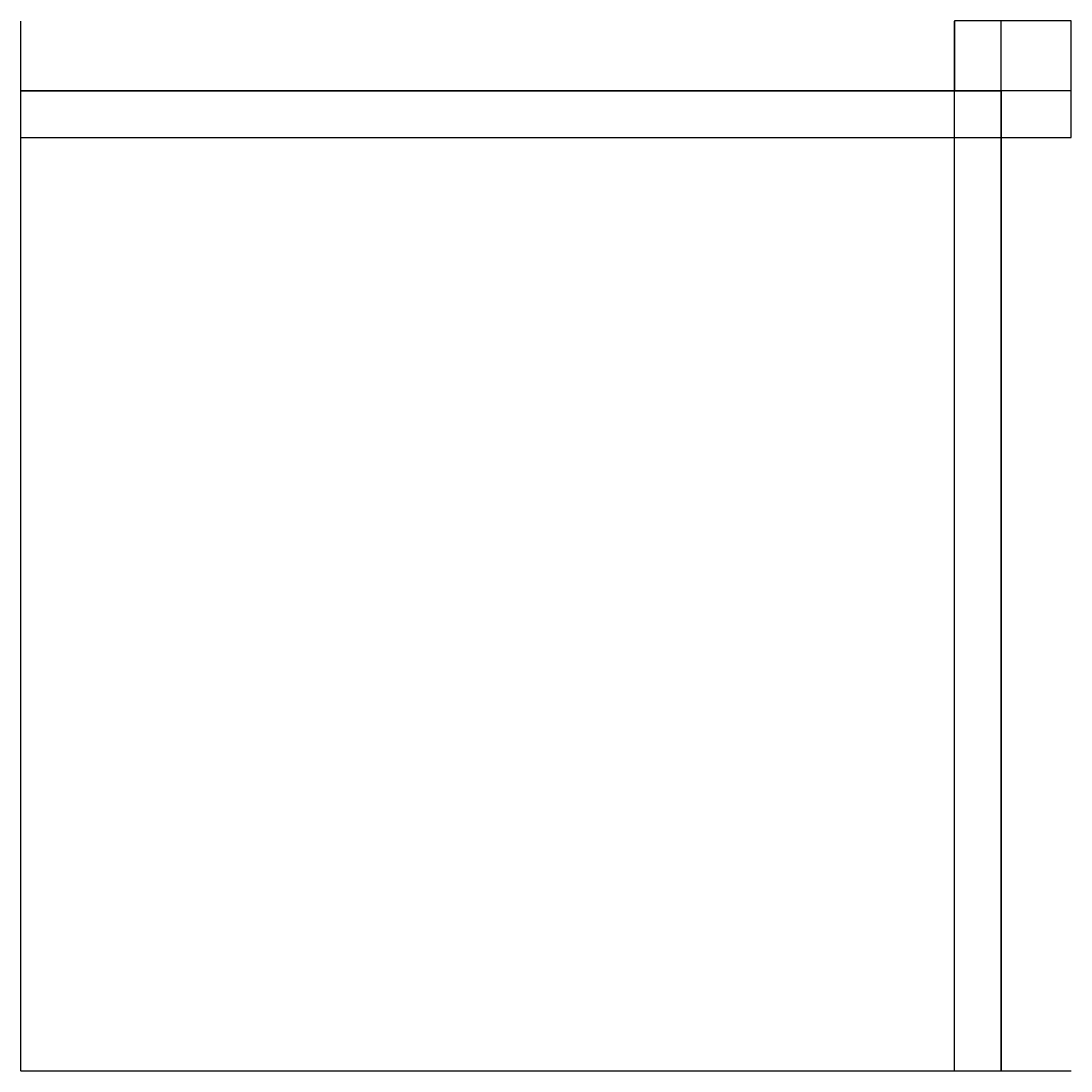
# Model space of a CAD drawing. Extents: x -20 to 2.5, y -20 to 2.5.
import ezdxf

# ---------------------------------------------------------------- set-up
doc = ezdxf.new("R2010")
doc.units = 0
doc.layers.get('0').update_dxf_attribs({"linetype": 'CONTINUOUS'})

msp = doc.modelspace()

# ---------------------------------------------------------------- linework, layer by layer
at = {"linetype": 'CONTINUOUS'}
for p, q in [((-20, -20), (-20, 2.5)), ((0, -20), (0, 2.5)), ((0, 2.5), (0, 1)), ((2.5, 2.5), (0, 2.5)), ((1, -20), (1, 2.5)), ((2.5, 0), (2.5, 2.5)), ((2.5, 1), (-20, 1)), ((-20, 1), (1, 1)), ((0, 1), (1, 1)), ((1, 1), (1, 0)), ((1, 1), (1, -20)), ((-20, 0), (2.5, 0)), ((1, 0), (2.5, 0)), ((2.5, -20), (-20, -20))]:
    msp.add_line(p, q, dxfattribs=at)

doc.saveas('drawing.dxf')
